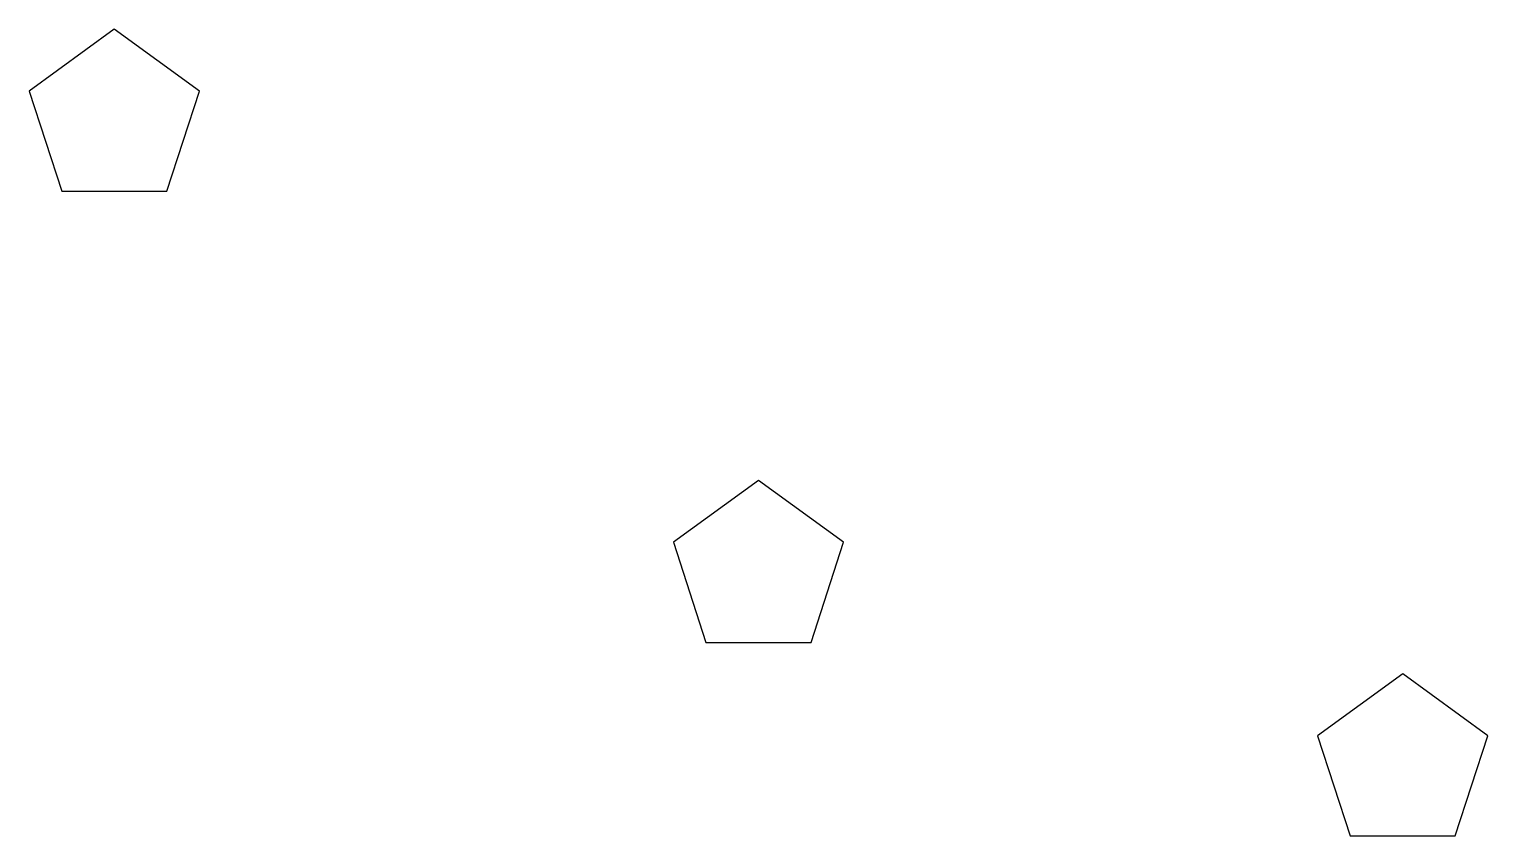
# Model space of a CAD drawing. Units: millimetres at full size, sheet at 1:100. Extents: x -9738 to 4125, y -6551 to 1110.
import ezdxf

# ---------------------------------------------------------------- set-up
doc = ezdxf.new("R2010")
doc.units = ezdxf.units.MM
doc.header["$LTSCALE"] = 100
doc.layers.add('0-0', color=7, linetype='Continuous')

msp = doc.modelspace()

# ---------------------------------------------------------------- linework, layer by layer
at = {"layer": '0-0'}
for points in [[(-9428.6, -428.6), (-8428.6, -428.6), (-8119.6, 522.5), (-8928.6, 1110.3), (-9737.6, 522.5)], [(-3306.1, -4714.3), (-2306.1, -4714.3), (-1997.1, -3763.2), (-2806.1, -3175.4), (-3615.1, -3763.2)], [(2816.3, -6551), (3816.3, -6551), (4125.3, -5600), (3316.3, -5012.2), (2507.3, -5600)]]:
    msp.add_lwpolyline(points, close=True, dxfattribs=at)

doc.saveas('drawing.dxf')
